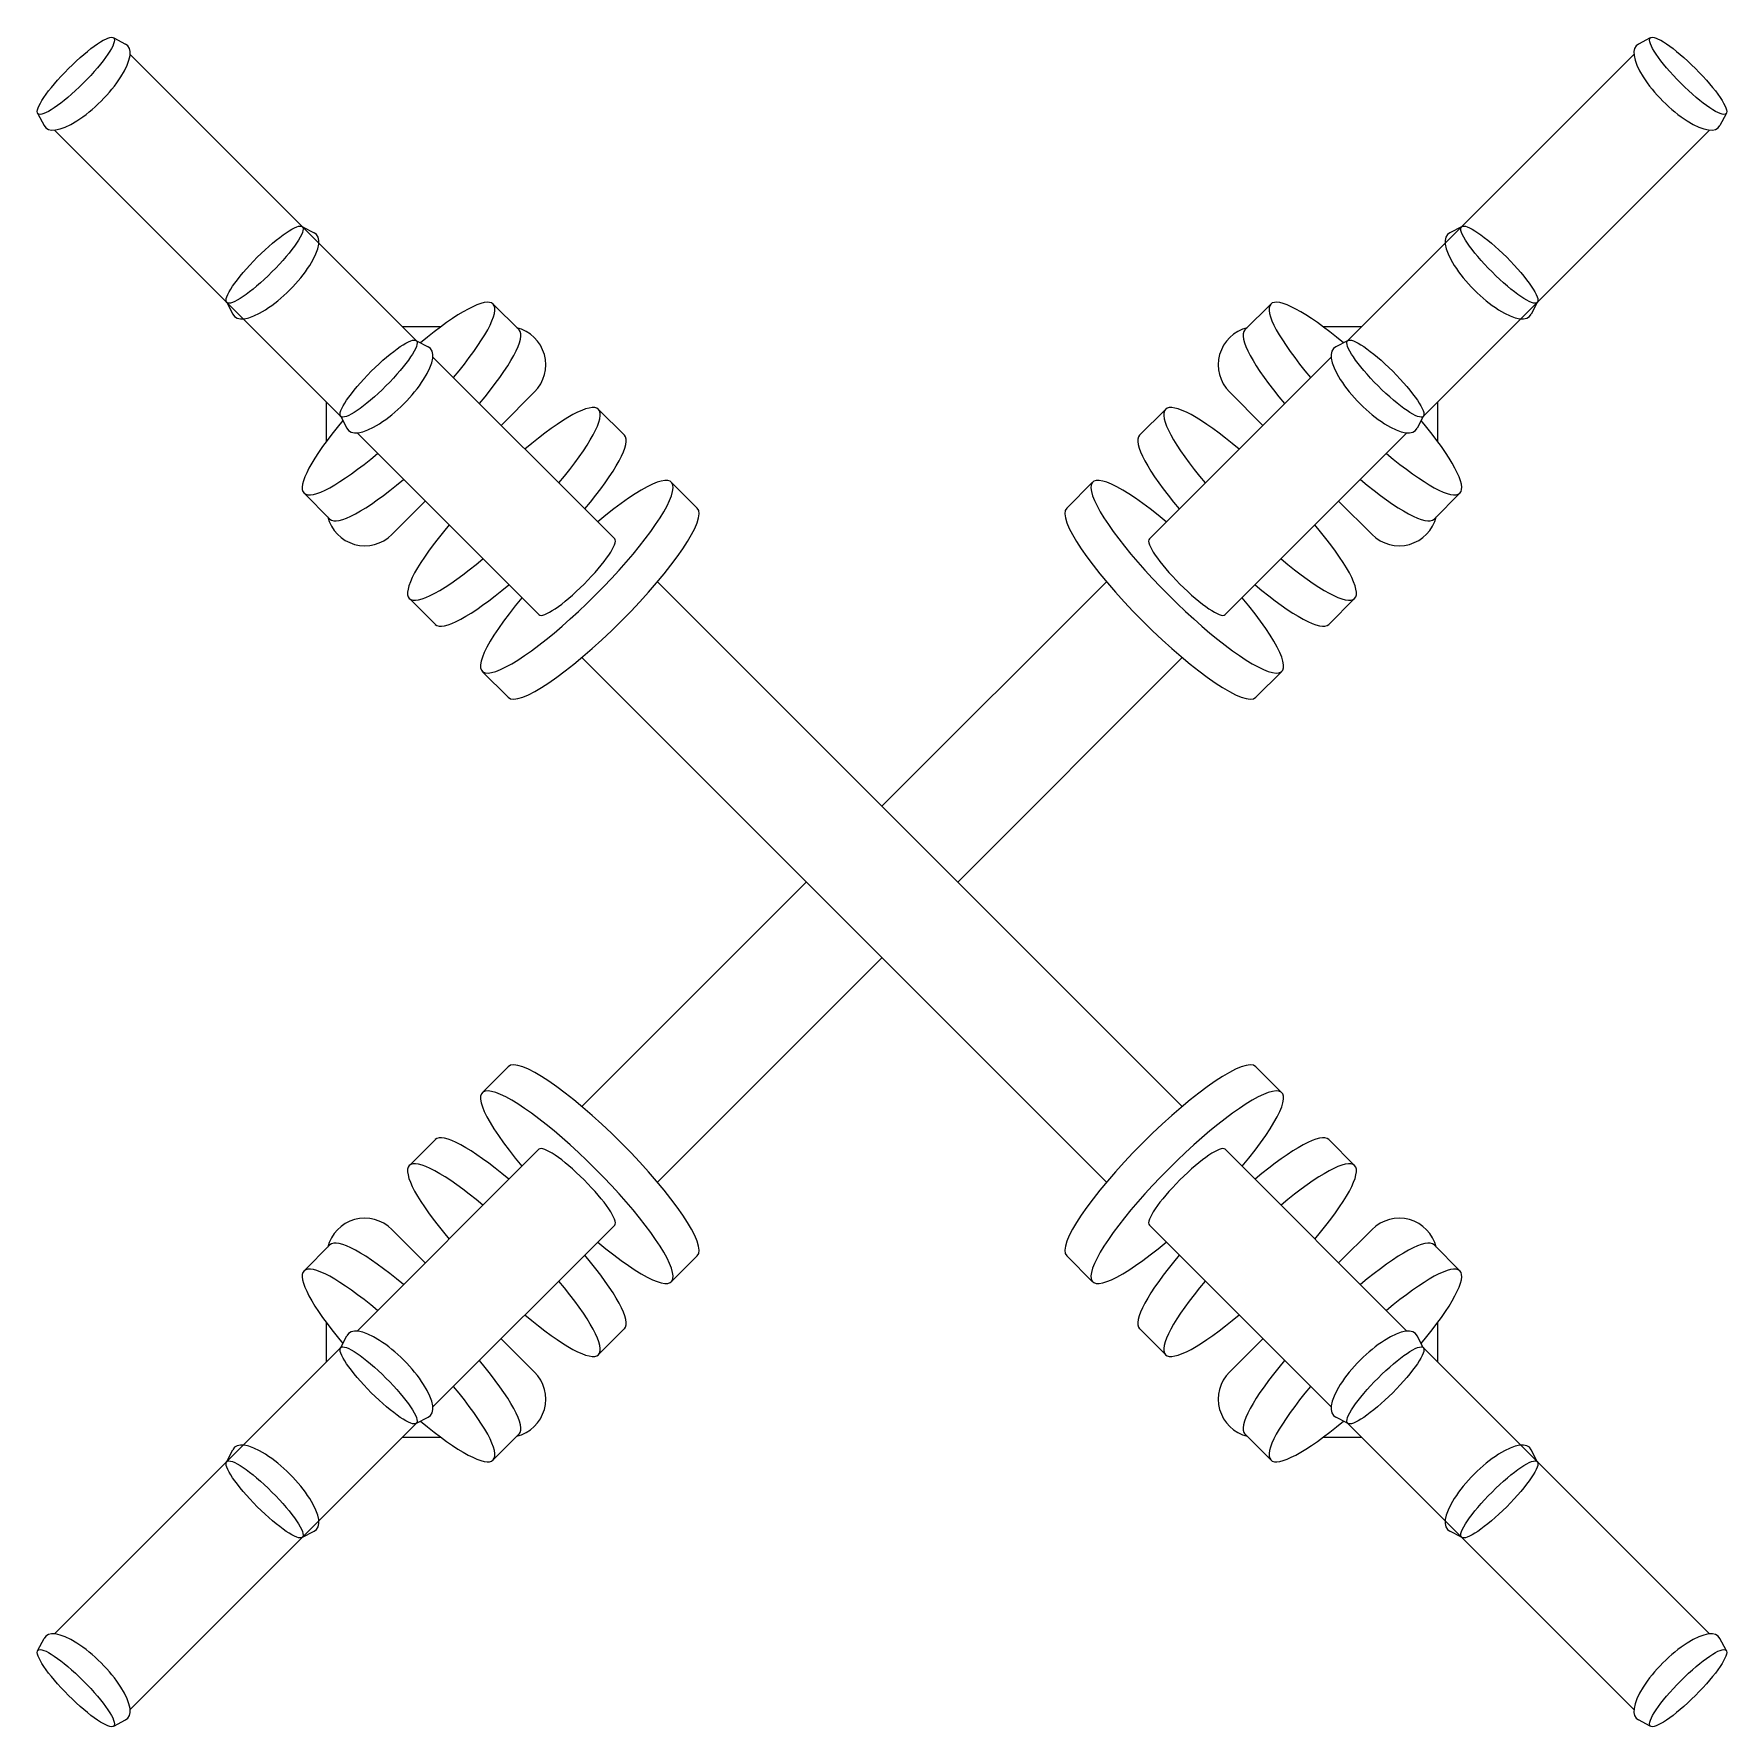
# Model space of a CAD drawing. Header units: millimetres. Extents: x 1390.218 to 1390.62, y 2682.594 to 2682.996.
import ezdxf

# ---------------------------------------------------------------- set-up
doc = ezdxf.new("R2010")
doc.units = ezdxf.units.MM
doc.header["$LTSCALE"] = 10
doc.layers.add('Equipam_fitness', color=1, linetype='Continuous')

msp = doc.modelspace()

# ---------------------------------------------------------------- linework, layer by layer
at = {"layer": 'Equipam_fitness'}
for p, q in [((1390.23726, 2682.99507), (1390.24003, 2682.9936)), ((1390.60105, 2682.99507), (1390.59828, 2682.9936)), ((1390.24114, 2682.99119), (1390.30894, 2682.92339)), ((1390.59717, 2682.99119), (1390.52937, 2682.92339)), ((1390.21932, 2682.97713), (1390.22079, 2682.97435)), ((1390.61899, 2682.97713), (1390.61752, 2682.97435)), ((1390.2232, 2682.97325), (1390.291, 2682.90545)), ((1390.61511, 2682.97325), (1390.54731, 2682.90545)), ((1390.28195, 2682.95037), (1390.28473, 2682.94891)), ((1390.55635, 2682.95037), (1390.55358, 2682.94891)), ((1390.26401, 2682.93243), (1390.26548, 2682.92966)), ((1390.33323, 2682.92593), (1390.32708, 2682.93208)), ((1390.50508, 2682.92593), (1390.51123, 2682.93208)), ((1390.57429, 2682.93243), (1390.57283, 2682.92966)), ((1390.30558, 2682.92674), (1390.31479, 2682.92674)), ((1390.52352, 2682.92674), (1390.53272, 2682.92674)), ((1390.30894, 2682.92339), (1390.31171, 2682.92192)), ((1390.52937, 2682.92339), (1390.5266, 2682.92192)), ((1390.31282, 2682.91951), (1390.35586, 2682.87647)), ((1390.52549, 2682.91951), (1390.48245, 2682.87647)), ((1390.33689, 2682.91127), (1390.32898, 2682.90335)), ((1390.50933, 2682.90335), (1390.50142, 2682.91127)), ((1390.28764, 2682.8996), (1390.28764, 2682.9088)), ((1390.35817, 2682.90099), (1390.35202, 2682.90714)), ((1390.48014, 2682.90099), (1390.48629, 2682.90714)), ((1390.55066, 2682.9088), (1390.55066, 2682.8996)), ((1390.291, 2682.90545), (1390.29246, 2682.90268)), ((1390.54731, 2682.90545), (1390.54584, 2682.90268)), ((1390.29488, 2682.90157), (1390.33792, 2682.85853)), ((1390.54343, 2682.90157), (1390.50039, 2682.85853)), ((1390.28846, 2682.88116), (1390.28231, 2682.88731)), ((1390.37542, 2682.88373), (1390.36927, 2682.88988)), ((1390.46288, 2682.88373), (1390.46903, 2682.88988)), ((1390.54985, 2682.88116), (1390.556, 2682.88731)), ((1390.31103, 2682.88541), (1390.30312, 2682.8775)), ((1390.53519, 2682.8775), (1390.52727, 2682.88541)), ((1390.36601, 2682.86631), (1390.49023, 2682.74209)), ((1390.47229, 2682.86631), (1390.41915, 2682.81317)), ((1390.3134, 2682.85622), (1390.30725, 2682.86237)), ((1390.52491, 2682.85622), (1390.53106, 2682.86237)), ((1390.34807, 2682.84837), (1390.47229, 2682.72415)), ((1390.49023, 2682.84837), (1390.43709, 2682.79523)), ((1390.33065, 2682.83896), (1390.3245, 2682.84511)), ((1390.50765, 2682.83896), (1390.51381, 2682.84511)), ((1390.34807, 2682.74209), (1390.40121, 2682.79523)), ((1390.36601, 2682.72415), (1390.41915, 2682.77729)), ((1390.33065, 2682.7515), (1390.3245, 2682.74535)), ((1390.50765, 2682.7515), (1390.51381, 2682.74535)), ((1390.3134, 2682.73425), (1390.30725, 2682.7281)), ((1390.52491, 2682.73425), (1390.53106, 2682.7281)), ((1390.29488, 2682.6889), (1390.33792, 2682.73194)), ((1390.54343, 2682.6889), (1390.50039, 2682.73194)), ((1390.31282, 2682.67096), (1390.35586, 2682.714)), ((1390.52549, 2682.67096), (1390.48245, 2682.714)), ((1390.30312, 2682.71297), (1390.31103, 2682.70505)), ((1390.52727, 2682.70505), (1390.53519, 2682.71297)), ((1390.28846, 2682.70931), (1390.28231, 2682.70316)), ((1390.37542, 2682.70673), (1390.36927, 2682.70058)), ((1390.46288, 2682.70673), (1390.46903, 2682.70058)), ((1390.54985, 2682.70931), (1390.556, 2682.70316)), ((1390.28764, 2682.68166), (1390.28764, 2682.69087)), ((1390.35817, 2682.68948), (1390.35202, 2682.68333)), ((1390.48014, 2682.68948), (1390.48629, 2682.68333)), ((1390.55066, 2682.69087), (1390.55066, 2682.68166)), ((1390.291, 2682.68502), (1390.29246, 2682.68779)), ((1390.32898, 2682.68711), (1390.33689, 2682.6792)), ((1390.50142, 2682.6792), (1390.50933, 2682.68711)), ((1390.54731, 2682.68502), (1390.54584, 2682.68779)), ((1390.2232, 2682.61722), (1390.291, 2682.68502)), ((1390.61511, 2682.61722), (1390.54731, 2682.68502)), ((1390.24114, 2682.59928), (1390.30894, 2682.66708)), ((1390.30894, 2682.66708), (1390.31171, 2682.66854)), ((1390.52937, 2682.66708), (1390.5266, 2682.66854)), ((1390.59717, 2682.59928), (1390.52937, 2682.66708)), ((1390.31479, 2682.66372), (1390.30558, 2682.66372)), ((1390.33323, 2682.66454), (1390.32708, 2682.65839)), ((1390.50508, 2682.66454), (1390.51123, 2682.65839)), ((1390.53272, 2682.66372), (1390.52352, 2682.66372)), ((1390.26401, 2682.65803), (1390.26548, 2682.66081)), ((1390.57429, 2682.65803), (1390.57283, 2682.66081)), ((1390.28195, 2682.64009), (1390.28473, 2682.64156)), ((1390.55635, 2682.64009), (1390.55358, 2682.64156)), ((1390.21932, 2682.61334), (1390.22079, 2682.61611)), ((1390.61899, 2682.61334), (1390.61752, 2682.61611)), ((1390.23726, 2682.5954), (1390.24003, 2682.59687)), ((1390.60105, 2682.5954), (1390.59828, 2682.59687))]:
    msp.add_line(p, q, dxfattribs=at)
for centre, start, end in [((1390.33048, 2682.91768), 315, 75.9183), ((1390.50783, 2682.91768), 104.0817, 225), ((1390.29671, 2682.88391), 194.0817, 315), ((1390.5416, 2682.88391), 225, 345.9183), ((1390.29671, 2682.70656), 45, 165.9183), ((1390.5416, 2682.70656), 14.0817, 135), ((1390.33048, 2682.67279), 284.0817, 45), ((1390.50783, 2682.67279), 135, 255.9183)]:
    msp.add_arc(centre, 0.00906, start, end, dxfattribs=at)
for centre, major_axis in [((1390.22829, 2682.9861), (0.00897, 0.00897)), ((1390.61002, 2682.9861), (0.00897, -0.00897)), ((1390.27298, 2682.9414), (0.00897, 0.00897)), ((1390.56532, 2682.9414), (0.00897, -0.00897)), ((1390.29997, 2682.91442), (0.00897, 0.00897)), ((1390.53834, 2682.91442), (0.00897, -0.00897)), ((1390.29997, 2682.67605), (-0.00897, 0.00897)), ((1390.53834, 2682.67605), (-0.00897, -0.00897)), ((1390.27298, 2682.64906), (-0.00897, 0.00897)), ((1390.56532, 2682.64906), (-0.00897, -0.00897)), ((1390.22829, 2682.60437), (-0.00897, 0.00897)), ((1390.61002, 2682.60437), (-0.00897, -0.00897))]:
    msp.add_ellipse(centre, major_axis=major_axis, ratio=0.193425, dxfattribs=at)
for centre, major_axis, ratio, start_param, end_param in [((1390.23087, 2682.98352), (-0.00971, -0.00971), 0.350174, 6.148497, 9.559467), ((1390.60744, 2682.98352), (-0.00971, 0.00971), 0.350174, 6.148497, 9.559467), ((1390.27556, 2682.93883), (-0.00971, -0.00971), 0.350174, 6.148497, 9.559467), ((1390.56275, 2682.93883), (-0.00971, 0.00971), 0.350174, 6.148497, 9.559467), ((1390.30469, 2682.90969), (0.02239, 0.02239), 0.195305, 5.124704, 7.430537), ((1390.53361, 2682.90969), (0.02239, -0.02239), 0.195305, 8.277426, 10.58326), ((1390.31084, 2682.90354), (0.02239, 0.02239), 0.195305, 5.124704, 6.283185), ((1390.52746, 2682.90354), (0.02239, -0.02239), 0.195305, 3.141593, 4.300074), ((1390.30254, 2682.91184), (-0.00971, -0.00971), 0.350174, 6.148497, 9.559467), ((1390.53576, 2682.91184), (-0.00971, 0.00971), 0.350174, 6.148497, 9.559467), ((1390.32963, 2682.88475), (0.02239, 0.02239), 0.195305, 5.124704, 7.441667), ((1390.50867, 2682.88475), (0.02239, -0.02239), 0.195305, 8.266296, 10.58326), ((1390.30469, 2682.90969), (0.02239, 0.02239), 0.195305, 8.277426, 10.58326), ((1390.53361, 2682.90969), (0.02239, -0.02239), 0.195305, 5.124704, 7.430537), ((1390.33578, 2682.8786), (0.02239, 0.02239), 0.195305, 5.124704, 6.283185), ((1390.50252, 2682.8786), (0.02239, -0.02239), 0.195305, 3.141593, 4.300074), ((1390.31084, 2682.90354), (0.02239, 0.02239), 0.195305, 3.141593, 4.300074), ((1390.34689, 2682.8675), (0.02239, 0.02239), 0.195305, 1.983111, 7.441667), ((1390.49142, 2682.8675), (0.02239, -0.02239), 0.195305, 1.983111, 7.441667), ((1390.52746, 2682.90354), (0.02239, -0.02239), 0.195305, 5.124704, 6.283185), ((1390.35304, 2682.86135), (0.02239, 0.02239), 0.195305, 3.141593, 6.283185), ((1390.48527, 2682.86135), (0.02239, -0.02239), 0.195305, 3.141593, 6.283185), ((1390.32963, 2682.88475), (0.02239, 0.02239), 0.195305, 8.266296, 10.58326), ((1390.50867, 2682.88475), (0.02239, -0.02239), 0.195305, 5.124704, 7.441667), ((1390.34689, 2682.8675), (0.00897, 0.00897), 0.193425, 3.141593, 6.283185), ((1390.49142, 2682.8675), (0.00897, -0.00897), 0.193425, 3.141593, 6.283185), ((1390.33578, 2682.8786), (0.02239, 0.02239), 0.195305, 3.141593, 4.300074), ((1390.50252, 2682.8786), (0.02239, -0.02239), 0.195305, 5.124704, 6.283185), ((1390.35304, 2682.72912), (-0.02239, 0.02239), 0.195305, 3.141593, 6.283185), ((1390.48527, 2682.72912), (-0.02239, -0.02239), 0.195305, 3.141593, 6.283185), ((1390.34689, 2682.72297), (-0.02239, 0.02239), 0.195305, 1.983111, 7.441667), ((1390.49142, 2682.72297), (-0.02239, -0.02239), 0.195305, 1.983111, 7.441667), ((1390.33578, 2682.71186), (-0.02239, 0.02239), 0.195305, 5.124704, 6.283185), ((1390.50252, 2682.71186), (-0.02239, -0.02239), 0.195305, 3.141593, 4.300074), ((1390.32963, 2682.70571), (-0.02239, 0.02239), 0.195305, 5.124704, 7.441667), ((1390.34689, 2682.72297), (-0.00897, 0.00897), 0.193425, 3.141593, 6.283185), ((1390.49142, 2682.72297), (-0.00897, -0.00897), 0.193425, 3.141593, 6.283185), ((1390.50867, 2682.70571), (-0.02239, -0.02239), 0.195305, 8.266296, 10.58326), ((1390.31084, 2682.68692), (-0.02239, 0.02239), 0.195305, 5.124704, 6.283185), ((1390.52746, 2682.68692), (-0.02239, -0.02239), 0.195305, 3.141593, 4.300074), ((1390.33578, 2682.71186), (-0.02239, 0.02239), 0.195305, 3.141593, 4.300074), ((1390.50252, 2682.71186), (-0.02239, -0.02239), 0.195305, 5.124704, 6.283185), ((1390.30469, 2682.68077), (-0.02239, 0.02239), 0.195305, 5.124704, 7.430537), ((1390.53361, 2682.68077), (-0.02239, -0.02239), 0.195305, 8.277426, 10.58326), ((1390.32963, 2682.70571), (-0.02239, 0.02239), 0.195305, 8.266296, 10.58326), ((1390.50867, 2682.70571), (-0.02239, -0.02239), 0.195305, 5.124704, 7.441667), ((1390.30254, 2682.67862), (0.00971, -0.00971), 0.350174, 6.148497, 9.559467), ((1390.53576, 2682.67862), (0.00971, 0.00971), 0.350174, 6.148497, 9.559467), ((1390.31084, 2682.68692), (-0.02239, 0.02239), 0.195305, 3.141593, 4.300074), ((1390.52746, 2682.68692), (-0.02239, -0.02239), 0.195305, 5.124704, 6.283185), ((1390.30469, 2682.68077), (-0.02239, 0.02239), 0.195305, 8.277426, 10.58326), ((1390.53361, 2682.68077), (-0.02239, -0.02239), 0.195305, 5.124704, 7.430537), ((1390.27556, 2682.65164), (0.00971, -0.00971), 0.350174, 6.148497, 9.559467), ((1390.56275, 2682.65164), (0.00971, 0.00971), 0.350174, 6.148497, 9.559467), ((1390.23087, 2682.60695), (0.00971, -0.00971), 0.350174, 6.148497, 9.559467), ((1390.60744, 2682.60695), (0.00971, 0.00971), 0.350174, 6.148497, 9.559467)]:
    msp.add_ellipse(centre, major_axis=major_axis, ratio=ratio, start_param=start_param, end_param=end_param, dxfattribs=at)

doc.saveas('drawing.dxf')
